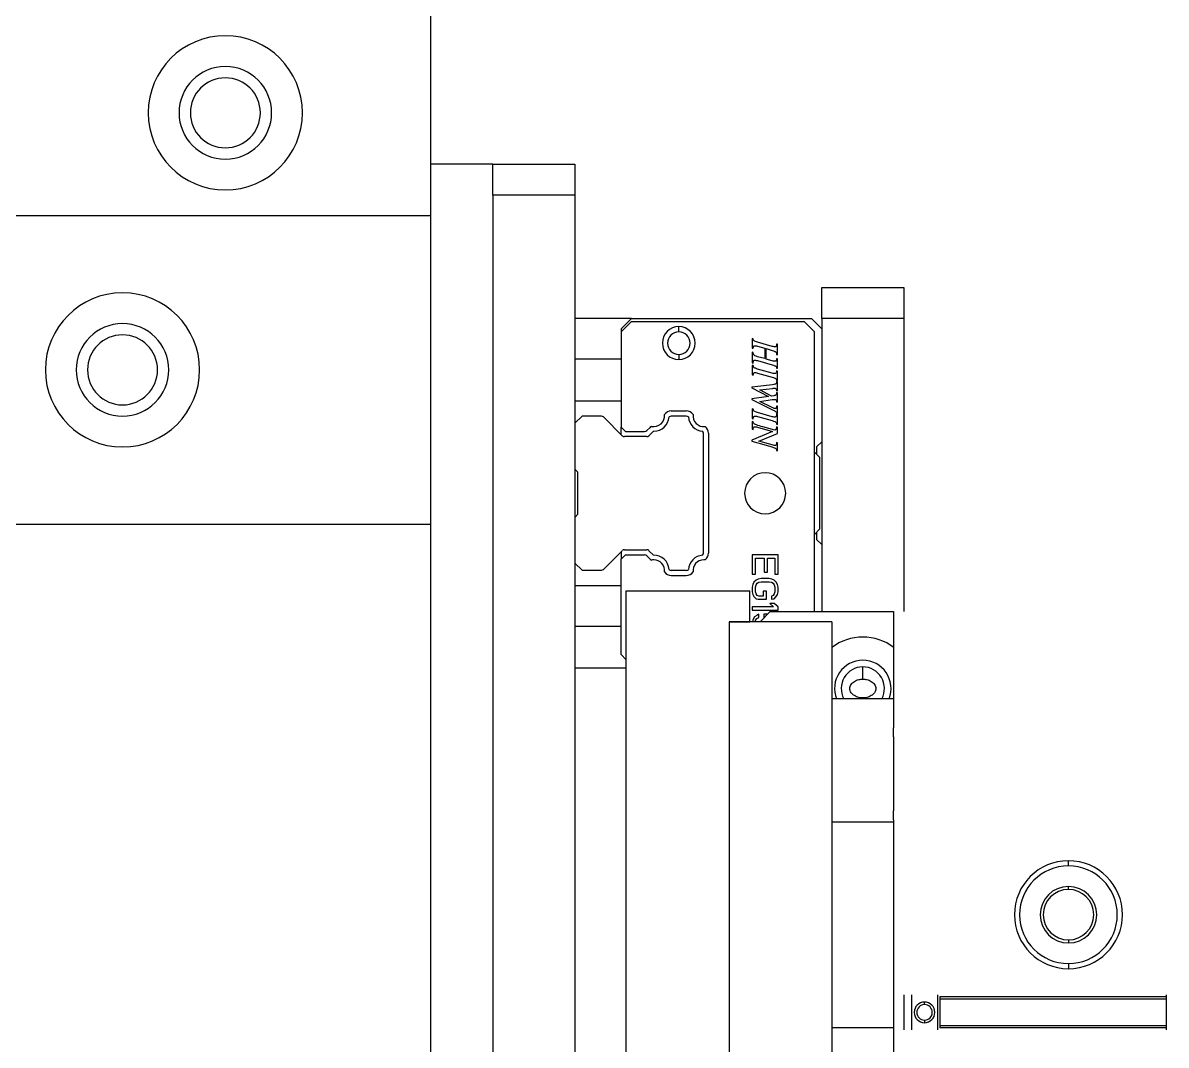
# Model space of a CAD drawing. Header units: millimetres. Extents: x 914 to 910632, y -176 to 682692.
# Drawn here: x 2384.822 to 2386.574, y 1913.087 to 1914.653 of the extents above; entities that cross this region are included whole.
import ezdxf

# ---------------------------------------------------------------- set-up
doc = ezdxf.new("R2010")
doc.units = ezdxf.units.MM

msp = doc.modelspace()

# ---------------------------------------------------------------- linework, layer by layer
at = {"color": 7, "linetype": 'Continuous'}
for p, q in [((2385.4474, 1914.3579), (2385.4474, 1914.6729)), ((2385.5419, 1914.4366), (2385.4474, 1914.4366)), ((2385.5419, 1914.4366), (2385.6679, 1914.4366)), ((2385.5419, 1914.3894), (2385.5419, 1914.4366)), ((2385.6679, 1914.4366), (2385.6679, 1914.3894)), ((2385.6679, 1914.3894), (2385.5419, 1914.3894)), ((2385.5419, 1914.3894), (2385.5419, 1911.6489)), ((2385.6679, 1914.3894), (2385.6679, 1911.6489)), ((2382.2974, 1914.3579), (2385.4474, 1914.3579)), ((2385.4474, 1913.8854), (2385.4474, 1914.3579)), ((2386.0459, 1914.2004), (2386.0459, 1914.2476)), ((2386.0459, 1914.2476), (2386.1719, 1914.2476)), ((2386.1719, 1914.2476), (2386.1719, 1914.2004)), ((2385.7545, 1914.2004), (2385.6679, 1914.2004)), ((2385.7388, 1914.1846), (2385.7545, 1914.2004)), ((2385.7545, 1914.2004), (2386.0301, 1914.2004)), ((2386.0301, 1914.2004), (2386.0459, 1914.1846)), ((2386.0459, 1914.2004), (2386.0459, 1913.7515)), ((2386.1719, 1914.2004), (2386.0459, 1914.2004)), ((2386.1719, 1914.2004), (2386.1719, 1913.7515)), ((2385.7388, 1914.1799), (2385.7545, 1914.1957)), ((2385.7388, 1914.1846), (2385.7388, 1914.1799)), ((2385.7545, 1914.1957), (2386.0191, 1914.1957)), ((2385.827, 1914.1799), (2385.827, 1914.1878)), ((2386.0191, 1914.1957), (2386.0349, 1914.1799)), ((2385.7388, 1914.1799), (2385.7388, 1914.0336)), ((2385.9396, 1914.1696), (2385.9396, 1914.1551)), ((2385.941, 1914.1691), (2385.9396, 1914.1696)), ((2385.9702, 1914.1576), (2385.9477, 1914.1639)), ((2386.0349, 1913.7515), (2386.0349, 1914.1799)), ((2385.827, 1914.1453), (2385.827, 1914.1374)), ((2385.9396, 1914.1551), (2385.941, 1914.1547)), ((2385.9396, 1914.1487), (2385.9396, 1914.1325)), ((2385.941, 1914.1483), (2385.9396, 1914.1487)), ((2385.9477, 1914.1579), (2385.9586, 1914.1548)), ((2385.9586, 1914.1548), (2385.9586, 1914.1388)), ((2385.9609, 1914.1381), (2385.9609, 1914.1542)), ((2385.9609, 1914.1542), (2385.9702, 1914.1515)), ((2385.9783, 1914.1608), (2385.9769, 1914.1612)), ((2385.9769, 1914.1451), (2385.9783, 1914.1447)), ((2385.9783, 1914.1447), (2385.9783, 1914.1608)), ((2385.9396, 1914.1325), (2385.941, 1914.132)), ((2385.9396, 1914.1285), (2385.9396, 1914.1139)), ((2385.941, 1914.1281), (2385.9396, 1914.1285)), ((2385.9586, 1914.1388), (2385.9477, 1914.1418)), ((2385.9477, 1914.1358), (2385.9702, 1914.1295)), ((2385.9702, 1914.1355), (2385.9609, 1914.1381)), ((2385.9783, 1914.1383), (2385.9769, 1914.1387)), ((2385.9783, 1914.124), (2385.9783, 1914.1383)), ((2385.9396, 1914.1139), (2385.941, 1914.1135)), ((2385.9702, 1914.1165), (2385.9477, 1914.1228)), ((2385.9477, 1914.1168), (2385.9702, 1914.1105)), ((2385.9769, 1914.1244), (2385.9783, 1914.124)), ((2385.9783, 1914.1197), (2385.9769, 1914.1201)), ((2385.9783, 1914.1047), (2385.9783, 1914.1197)), ((2385.9707, 1914.0988), (2385.939, 1914.0953)), ((2385.939, 1914.0953), (2385.939, 1914.0942)), ((2385.939, 1914.0942), (2385.9644, 1914.0808)), ((2385.9511, 1914.091), (2385.9707, 1914.0932)), ((2385.9769, 1914.1051), (2385.9783, 1914.1047)), ((2385.9783, 1914.1035), (2385.9769, 1914.1039)), ((2385.9783, 1914.0893), (2385.9783, 1914.1035)), ((2385.9644, 1914.0808), (2385.939, 1914.0774)), ((2385.939, 1914.0774), (2385.939, 1914.0763)), ((2385.939, 1914.0763), (2385.9697, 1914.0609)), ((2385.9689, 1914.0815), (2385.9511, 1914.091)), ((2385.9513, 1914.0732), (2385.9702, 1914.076)), ((2385.9728, 1914.0819), (2385.9689, 1914.0815)), ((2385.9769, 1914.0898), (2385.9783, 1914.0893)), ((2385.9783, 1914.0864), (2385.9769, 1914.0868)), ((2385.9783, 1914.0722), (2385.9783, 1914.0864)), ((2385.6679, 1914.0744), (2385.7388, 1914.0744)), ((2385.8155, 1914.0586), (2385.8385, 1914.0586)), ((2385.9396, 1914.0618), (2385.9396, 1914.0473)), ((2385.941, 1914.0614), (2385.9396, 1914.0618)), ((2385.9689, 1914.0644), (2385.9513, 1914.0732)), ((2385.9769, 1914.0727), (2385.9783, 1914.0722)), ((2385.9783, 1914.0658), (2385.9769, 1914.0661)), ((2385.9783, 1914.0545), (2385.9783, 1914.0658)), ((2385.6679, 1914.0397), (2385.6789, 1914.0508)), ((2385.7072, 1914.0508), (2385.6789, 1914.0508)), ((2385.7127, 1914.0485), (2385.7405, 1914.0207)), ((2385.8385, 1914.0508), (2385.8155, 1914.0508)), ((2385.9396, 1914.0473), (2385.941, 1914.0468)), ((2385.9396, 1914.0425), (2385.9396, 1914.0307)), ((2385.941, 1914.0421), (2385.9396, 1914.0425)), ((2385.9702, 1914.0498), (2385.9477, 1914.0561)), ((2385.9477, 1914.0501), (2385.9702, 1914.0438)), ((2385.9769, 1914.0549), (2385.9783, 1914.0545)), ((2385.9783, 1914.0531), (2385.9769, 1914.0535)), ((2385.9783, 1914.038), (2385.9783, 1914.0531)), ((2385.6679, 1914.0397), (2385.6679, 1913.9697)), ((2385.7452, 1914.0271), (2385.7388, 1914.0336)), ((2385.7388, 1914.0224), (2385.7388, 1914.0336)), ((2385.7452, 1914.0271), (2385.7746, 1914.0271)), ((2385.7824, 1914.033), (2385.7779, 1914.0285)), ((2385.7881, 1914.0276), (2385.7812, 1914.0207)), ((2385.7881, 1914.0276), (2385.7887, 1914.0276)), ((2385.8648, 1913.8408), (2385.8648, 1914.0245)), ((2385.8726, 1914.0245), (2385.8726, 1913.8408)), ((2385.9705, 1914.0273), (2385.939, 1914.014)), ((2385.9396, 1914.0307), (2385.941, 1914.0303)), ((2385.9477, 1914.0337), (2385.9705, 1914.0273)), ((2385.9494, 1914.0124), (2385.9783, 1914.0243)), ((2385.9742, 1914.0291), (2385.9556, 1914.0343)), ((2385.9769, 1914.0384), (2385.9783, 1914.038)), ((2385.9783, 1914.0337), (2385.9769, 1914.0341)), ((2385.9783, 1914.0243), (2385.9783, 1914.0337)), ((2385.7779, 1914.0193), (2385.7439, 1914.0193)), ((2385.939, 1914.014), (2385.939, 1914.0124)), ((2385.939, 1914.0124), (2385.961, 1914.0062)), ((2385.9702, 1914.0065), (2385.9494, 1914.0124)), ((2385.9783, 1914.0097), (2385.9769, 1914.0101)), ((2385.9783, 1913.9978), (2385.9783, 1914.0097)), ((2386.0459, 1914.0114), (2386.038, 1914.0035)), ((2385.9769, 1913.9982), (2385.9783, 1913.9978)), ((2386.0349, 1913.9956), (2386.0427, 1913.9878)), ((2386.038, 1914.0035), (2386.038, 1913.9925)), ((2386.0427, 1913.9878), (2386.0427, 1913.8775)), ((2385.6726, 1913.9649), (2385.6679, 1913.9697)), ((2385.6726, 1913.9004), (2385.6726, 1913.9649)), ((2385.6679, 1913.8956), (2385.6726, 1913.9004)), ((2382.2974, 1913.8854), (2385.4474, 1913.8854)), ((2385.4474, 1910.7196), (2385.4474, 1913.8854)), ((2385.6679, 1913.8956), (2385.6679, 1913.8255)), ((2386.0427, 1913.8775), (2386.0349, 1913.8696)), ((2386.038, 1913.8728), (2386.038, 1913.8618)), ((2386.038, 1913.8618), (2386.0459, 1913.8539)), ((2385.7405, 1913.8446), (2385.7127, 1913.8168)), ((2385.7388, 1913.8429), (2385.7388, 1913.8317)), ((2385.7388, 1913.8317), (2385.7452, 1913.8381)), ((2385.7388, 1913.6854), (2385.7388, 1913.8317)), ((2385.7439, 1913.846), (2385.7779, 1913.846)), ((2385.7452, 1913.8381), (2385.7746, 1913.8381)), ((2385.7779, 1913.8368), (2385.7824, 1913.8323)), ((2385.7882, 1913.8377), (2385.7812, 1913.8446)), ((2385.979, 1913.8381), (2385.9396, 1913.8381)), ((2385.9396, 1913.8381), (2385.9396, 1913.8086)), ((2385.9446, 1913.8086), (2385.9446, 1913.8332)), ((2385.9446, 1913.8332), (2385.958, 1913.8332)), ((2385.958, 1913.8332), (2385.958, 1913.8119)), ((2385.963, 1913.8119), (2385.963, 1913.8332)), ((2385.963, 1913.8332), (2385.9739, 1913.8332)), ((2385.9739, 1913.8332), (2385.9739, 1913.8086)), ((2385.979, 1913.8086), (2385.979, 1913.8381)), ((2385.6789, 1913.8145), (2385.6679, 1913.8255)), ((2385.6789, 1913.8145), (2385.7072, 1913.8145)), ((2385.8155, 1913.8145), (2385.8385, 1913.8145)), ((2385.8155, 1913.8066), (2385.8385, 1913.8066)), ((2385.9396, 1913.8086), (2385.9446, 1913.8086)), ((2385.9421, 1913.7963), (2385.9404, 1913.793)), ((2385.9454, 1913.7996), (2385.9421, 1913.7963)), ((2385.9488, 1913.8012), (2385.9454, 1913.7996)), ((2385.9471, 1913.7947), (2385.9496, 1913.7963)), ((2385.953, 1913.8021), (2385.9488, 1913.8012)), ((2385.9496, 1913.7963), (2385.953, 1913.7971)), ((2385.9655, 1913.8021), (2385.953, 1913.8021)), ((2385.953, 1913.7971), (2385.9655, 1913.7971)), ((2385.958, 1913.8119), (2385.963, 1913.8119)), ((2385.9697, 1913.8012), (2385.9655, 1913.8021)), ((2385.9655, 1913.7971), (2385.9689, 1913.7963)), ((2385.9689, 1913.7963), (2385.9714, 1913.7947)), ((2385.9731, 1913.7996), (2385.9697, 1913.8012)), ((2385.9764, 1913.7963), (2385.9731, 1913.7996)), ((2385.9739, 1913.8086), (2385.979, 1913.8086)), ((2385.9781, 1913.793), (2385.9764, 1913.7963)), ((2385.7388, 1913.7909), (2385.6679, 1913.7909)), ((2385.7466, 1913.783), (2385.9356, 1913.783)), ((2385.7466, 1912.2553), (2385.7466, 1913.783)), ((2385.9356, 1913.7358), (2385.9356, 1913.783)), ((2385.9404, 1913.793), (2385.9396, 1913.7889)), ((2385.9396, 1913.7889), (2385.9396, 1913.7815)), ((2385.9396, 1913.7815), (2385.9404, 1913.7774)), ((2385.9404, 1913.7774), (2385.9421, 1913.7742)), ((2385.9446, 1913.7889), (2385.9454, 1913.7922)), ((2385.9446, 1913.7815), (2385.9446, 1913.7889)), ((2385.9454, 1913.7783), (2385.9446, 1913.7815)), ((2385.9454, 1913.7922), (2385.9471, 1913.7947)), ((2385.9471, 1913.7758), (2385.9454, 1913.7783)), ((2385.9614, 1913.7824), (2385.9563, 1913.7824)), ((2385.9563, 1913.7824), (2385.9563, 1913.775)), ((2385.9614, 1913.7701), (2385.9614, 1913.7824)), ((2385.9714, 1913.7947), (2385.9731, 1913.7922)), ((2385.9731, 1913.7783), (2385.9714, 1913.7758)), ((2385.9731, 1913.7922), (2385.9739, 1913.7889)), ((2385.9739, 1913.7815), (2385.9731, 1913.7783)), ((2385.9739, 1913.7889), (2385.9739, 1913.7815)), ((2385.9764, 1913.7742), (2385.9781, 1913.7774)), ((2385.979, 1913.7889), (2385.9781, 1913.793)), ((2385.9781, 1913.7774), (2385.979, 1913.7815)), ((2385.979, 1913.7815), (2385.979, 1913.7889)), ((2385.9421, 1913.7742), (2385.9454, 1913.7709)), ((2385.9454, 1913.7709), (2385.9488, 1913.7701)), ((2385.9496, 1913.775), (2385.9471, 1913.7758)), ((2385.9488, 1913.7701), (2385.9614, 1913.7701)), ((2385.9563, 1913.775), (2385.9496, 1913.775)), ((2385.9731, 1913.7635), (2385.9664, 1913.7635)), ((2385.9664, 1913.7635), (2385.9723, 1913.7586)), ((2385.9714, 1913.7758), (2385.9689, 1913.775)), ((2385.9689, 1913.775), (2385.9689, 1913.7701)), ((2385.9689, 1913.7701), (2385.9731, 1913.7709)), ((2385.9731, 1913.7709), (2385.9764, 1913.7742)), ((2385.979, 1913.7586), (2385.9731, 1913.7635)), ((2385.9723, 1913.7586), (2385.9396, 1913.7586)), ((2385.9396, 1913.7586), (2385.9396, 1913.7537)), ((2385.9396, 1913.7537), (2385.979, 1913.7537)), ((2385.9429, 1913.743), (2385.9404, 1913.7389)), ((2385.9463, 1913.7455), (2385.9429, 1913.743)), ((2385.9496, 1913.7471), (2385.9463, 1913.7455)), ((2385.9496, 1913.7422), (2385.9496, 1913.7471)), ((2385.9671, 1913.7515), (2385.9514, 1913.7358)), ((2385.9627, 1913.7471), (2385.9572, 1913.7471)), ((2385.9572, 1913.7471), (2385.9572, 1913.7416)), ((2385.9671, 1913.7515), (2386.1561, 1913.7515)), ((2385.979, 1913.7537), (2385.979, 1913.7586)), ((2386.1561, 1913.7515), (2386.1561, 1913.72)), ((2385.9041, 1913.7358), (2385.9356, 1913.7358)), ((2385.9041, 1913.7358), (2385.9041, 1912.3025)), ((2386.0616, 1913.7358), (2385.9041, 1913.7358)), ((2385.9404, 1913.7389), (2385.9398, 1913.7358)), ((2385.944, 1913.7358), (2385.9446, 1913.7381)), ((2385.9446, 1913.7381), (2385.9463, 1913.7405)), ((2385.9463, 1913.7405), (2385.9496, 1913.7422)), ((2386.0616, 1913.7358), (2386.0616, 1912.3025)), ((2386.1561, 1913.72), (2386.1561, 1913.6318)), ((2385.7466, 1913.6775), (2385.7388, 1913.6854)), ((2385.6679, 1913.6649), (2385.7466, 1913.6649)), ((2386.1089, 1913.6478), (2386.1089, 1913.6665)), ((2386.1561, 1913.6318), (2386.1561, 1913.6182)), ((2386.1561, 1913.6176), (2386.0616, 1913.6176)), ((2386.1561, 1913.6182), (2386.1561, 1913.573)), ((2386.1561, 1913.5594), (2386.1561, 1913.573)), ((2386.1561, 1913.5594), (2386.1561, 1913.446)), ((2386.1561, 1913.4323), (2386.1561, 1913.446)), ((2386.1561, 1913.4286), (2386.0616, 1913.4286)), ((2386.1561, 1913.4323), (2386.1561, 1913.3872)), ((2386.1561, 1913.3872), (2386.1561, 1913.3735)), ((2386.1561, 1913.3735), (2386.1561, 1913.1688)), ((2386.4239, 1913.3617), (2386.4239, 1913.3696)), ((2386.4239, 1913.2121), (2386.4239, 1913.2042)), ((2386.1561, 1913.1688), (2386.1561, 1913.164)), ((2386.1561, 1913.164), (2386.1561, 1913.1105)), ((2386.1719, 1913.164), (2386.1719, 1913.1105)), ((2386.1837, 1913.164), (2386.1837, 1913.1105)), ((2386.2034, 1913.1492), (2386.2034, 1913.153)), ((2386.2231, 1913.164), (2386.2231, 1913.1105)), ((2386.227, 1913.1609), (2386.227, 1913.1577)), ((2386.5735, 1913.1609), (2386.227, 1913.1609)), ((2386.5735, 1913.1577), (2386.227, 1913.1577)), ((2386.227, 1913.1577), (2386.227, 1913.1168)), ((2386.5735, 1913.164), (2386.5735, 1913.1609)), ((2386.5735, 1913.1609), (2386.5735, 1913.1577)), ((2386.5735, 1913.1577), (2386.5735, 1913.1168)), ((2386.1561, 1913.1136), (2386.0616, 1913.1136)), ((2386.2034, 1913.1254), (2386.2034, 1913.1215)), ((2386.5735, 1913.1168), (2386.227, 1913.1168)), ((2386.227, 1913.1168), (2386.227, 1913.1136)), ((2386.5735, 1913.1136), (2386.227, 1913.1136)), ((2386.5735, 1913.1168), (2386.5735, 1913.1136)), ((2386.5735, 1913.1136), (2386.5735, 1913.1105)), ((2386.1561, 1913.1105), (2386.1561, 1913.1042)), ((2386.1561, 1913.1042), (2386.1561, 1912.9341))]:
    msp.add_line(p, q, dxfattribs=at)
at = {"color": 8, "linetype": 'Continuous'}
for p, q in [((2385.7388, 1914.1379), (2385.6679, 1914.1379)), ((2385.7388, 1913.7284), (2385.6679, 1913.7284)), ((2386.1089, 1913.619), (2386.1089, 1913.6176)), ((2386.4239, 1913.3256), (2386.4239, 1913.3302)), ((2386.4239, 1913.2482), (2386.4239, 1913.2436))]:
    msp.add_line(p, q, dxfattribs=at)
at = {"color": 7, "linetype": 'Continuous'}
for centre, radius, start, end in [((2385.1324, 1914.5154), 0.1181, 0, 180), ((2385.1324, 1914.5154), 0.0709, 0, 180), ((2385.1324, 1914.5154), 0.0536, 0, 180), ((2385.1324, 1914.5154), 0.1181, 180, 0), ((2385.1324, 1914.5154), 0.0709, 180, 0), ((2385.1324, 1914.5154), 0.0536, 180, 0), ((2384.9749, 1914.1216), 0.1181, 90, 270), ((2384.9749, 1914.1216), 0.1181, 270, 90), ((2384.9749, 1914.1216), 0.0709, 90, 270), ((2384.9749, 1914.1216), 0.0709, 270, 90), ((2385.827, 1914.1626), 0.0252, 90, 270), ((2385.827, 1914.1626), 0.0252, 270, 90), ((2384.9749, 1914.1216), 0.0536, 0, 180), ((2385.827, 1914.1626), 0.0173, 90, 270), ((2385.827, 1914.1626), 0.0173, 270, 90), ((2384.9749, 1914.1216), 0.0536, 180, 0), ((2385.8155, 1914.046), 0.0126, 90.0003, 145.1244), ((2385.8385, 1914.046), 0.0126, 34.8756, 89.9998), ((2385.7072, 1914.0429), 0.00788, 45, 90), ((2385.7887, 1914.0512), 0.0165, 257.5339, 7.0266), ((2385.7887, 1914.0512), 0.0236, 269.9971, 355.8923), ((2385.8155, 1914.046), 0.00472, 89.9977, 132.3981), ((2385.8385, 1914.046), 0.00472, 47.6019, 90), ((2385.8652, 1914.0512), 0.0236, 184.1077, 265.8923), ((2385.8652, 1914.0512), 0.0165, 172.9734, 277.0266), ((2385.7746, 1914.0319), 0.00473, 270, 314.9999), ((2385.7913, 1914.0241), 0.0126, 119.4352, 134.9999), ((2385.86, 1914.0245), 0.00473, 0, 42.3981), ((2385.86, 1914.0245), 0.0126, 0, 55.1244), ((2385.7439, 1914.024), 0.00472, 225, 270), ((2385.7779, 1914.024), 0.00473, 270, 314.9999), ((2385.9593, 1913.9326), 0.0315, 90, 270), ((2385.9593, 1913.9326), 0.0315, 270, 90), ((2385.7439, 1913.8413), 0.00473, 90, 135), ((2385.7746, 1913.8334), 0.00473, 45, 90), ((2385.7779, 1913.8413), 0.00473, 45.0001, 90), ((2385.7913, 1913.8412), 0.0126, 225.0001, 240.5643), ((2385.7887, 1913.8141), 0.0165, 90, 102.4665), ((2385.7887, 1913.8141), 0.0236, 4.1077, 91.3442), ((2385.7887, 1913.8141), 0.0165, 352.9734, 90), ((2385.8652, 1913.8141), 0.0236, 94.1077, 175.8923), ((2385.8652, 1913.8141), 0.0165, 90, 187.0266), ((2385.86, 1913.8408), 0.00473, 317.6019, 0), ((2385.8652, 1913.8141), 0.0165, 82.9734, 90), ((2385.86, 1913.8408), 0.0126, 304.8756, 0), ((2385.7072, 1913.8224), 0.00788, 270.0032, 315), ((2385.8155, 1913.8192), 0.00472, 227.6019, 270), ((2385.8385, 1913.8192), 0.00472, 270.005, 312.3981), ((2385.8155, 1913.8192), 0.0126, 214.8756, 270), ((2385.8385, 1913.8192), 0.0126, 270.0011, 325.1244), ((2386.1089, 1913.6334), 0.0788, 90, 126.8699), ((2386.1089, 1913.6334), 0.0788, 53.1301, 90), ((2386.1089, 1913.6334), 0.0433, 90, 201.3237), ((2386.1089, 1913.6334), 0.0433, 338.6763, 90), ((2386.1089, 1913.6334), 0.0331, 90, 208.4369), ((2386.1089, 1913.6334), 0.0331, 331.5631, 90), ((2386.4239, 1913.2869), 0.0827, 90, 270), ((2386.4239, 1913.2869), 0.0748, 90, 270), ((2386.4239, 1913.2869), 0.0827, 270, 90), ((2386.4239, 1913.2869), 0.0748, 270, 90), ((2386.4239, 1913.2869), 0.0433, 90, 270), ((2386.4239, 1913.2869), 0.0387, 90, 270), ((2386.4239, 1913.2869), 0.0433, 270, 90), ((2386.4239, 1913.2869), 0.0387, 270, 90), ((2386.2034, 1913.1373), 0.0158, 90, 270), ((2386.2034, 1913.1373), 0.0119, 90, 270), ((2386.2034, 1913.1373), 0.0158, 270, 90), ((2386.2034, 1913.1373), 0.0119, 270, 90)]:
    msp.add_arc(centre, radius, start, end, dxfattribs=at)
for points, knots in [([(2385.9425, 1914.166), (2385.9423, 1914.1662), (2385.9418, 1914.1665), (2385.9412, 1914.1676), (2385.9411, 1914.1685), (2385.941, 1914.1691)], [0, 0, 0, 0, 0.235522, 0.496482, 1, 1, 1, 1]), ([(2385.9477, 1914.1639), (2385.9465, 1914.1643), (2385.9447, 1914.1648), (2385.943, 1914.1657), (2385.9425, 1914.166)], [0, 0, 0, 0, 0.675598, 1, 1, 1, 1]), ([(2385.941, 1914.1547), (2385.9411, 1914.1553), (2385.9411, 1914.1562), (2385.9415, 1914.1574), (2385.9418, 1914.158), (2385.9422, 1914.1583), (2385.9425, 1914.1586), (2385.9428, 1914.1586), (2385.943, 1914.1586)], [0, 0, 0, 0, 0.355109, 0.622863, 0.729613, 0.823477, 0.910952, 1, 1, 1, 1]), ([(2385.9421, 1914.1445), (2385.942, 1914.1448), (2385.9416, 1914.1453), (2385.9412, 1914.1466), (2385.9411, 1914.1476), (2385.941, 1914.1483)], [0, 0, 0, 0, 0.237866, 0.503465, 1, 1, 1, 1]), ([(2385.943, 1914.1586), (2385.9438, 1914.1586), (2385.9454, 1914.1585), (2385.9469, 1914.1581), (2385.9477, 1914.1579)], [0, 0, 0, 0, 0.490626, 1, 1, 1, 1]), ([(2385.9753, 1914.157), (2385.975, 1914.157), (2385.9742, 1914.1569), (2385.9725, 1914.157), (2385.9711, 1914.1574), (2385.9702, 1914.1576)], [0, 0, 0, 0, 0.199583, 0.459766, 1, 1, 1, 1]), ([(2385.9702, 1914.1515), (2385.9716, 1914.1511), (2385.9733, 1914.1505), (2385.9752, 1914.1495), (2385.9757, 1914.149), (2385.9758, 1914.1488)], [0, 0, 0, 0, 0.70421, 0.878561, 1, 1, 1, 1]), ([(2385.9769, 1914.1612), (2385.9769, 1914.1606), (2385.9768, 1914.1595), (2385.9765, 1914.1582), (2385.9761, 1914.1575), (2385.9758, 1914.1572), (2385.9755, 1914.157), (2385.9753, 1914.157)], [0, 0, 0, 0, 0.394974, 0.684573, 0.802001, 0.903755, 1, 1, 1, 1]), ([(2385.9758, 1914.1488), (2385.976, 1914.1486), (2385.9763, 1914.1481), (2385.9767, 1914.1468), (2385.9768, 1914.1458), (2385.9769, 1914.1451)], [0, 0, 0, 0, 0.215256, 0.477723, 1, 1, 1, 1]), ([(2385.941, 1914.132), (2385.9411, 1914.1326), (2385.9411, 1914.1337), (2385.9414, 1914.1349), (2385.9418, 1914.1358), (2385.9422, 1914.1361), (2385.9424, 1914.1363)], [0, 0, 0, 0, 0.385898, 0.681229, 0.858044, 1, 1, 1, 1]), ([(2385.9426, 1914.1247), (2385.9424, 1914.1249), (2385.9419, 1914.1253), (2385.9413, 1914.1265), (2385.9412, 1914.1274), (2385.941, 1914.1281)], [0, 0, 0, 0, 0.2285642, 0.4894378, 1, 1, 1, 1]), ([(2385.9477, 1914.1418), (2385.9464, 1914.1422), (2385.9446, 1914.1428), (2385.9428, 1914.1438), (2385.9423, 1914.1443), (2385.9421, 1914.1445)], [0, 0, 0, 0, 0.6844, 0.864597, 1, 1, 1, 1]), ([(2385.9424, 1914.1363), (2385.9425, 1914.1363), (2385.9429, 1914.1365), (2385.9437, 1914.1365), (2385.9453, 1914.1364), (2385.9467, 1914.136), (2385.9477, 1914.1358)], [0, 0, 0, 0, 0.104902, 0.24238, 0.418385, 1, 1, 1, 1]), ([(2385.9754, 1914.135), (2385.9751, 1914.1349), (2385.9743, 1914.1347), (2385.9725, 1914.1349), (2385.9712, 1914.1353), (2385.9702, 1914.1355)], [0, 0, 0, 0, 0.18836, 0.445075, 1, 1, 1, 1]), ([(2385.9702, 1914.1295), (2385.9716, 1914.129), (2385.9733, 1914.1285), (2385.9752, 1914.1276), (2385.9757, 1914.1272), (2385.9759, 1914.1271)], [0, 0, 0, 0, 0.699808, 0.876222, 1, 1, 1, 1]), ([(2385.9769, 1914.1387), (2385.9769, 1914.1381), (2385.9768, 1914.1372), (2385.9765, 1914.136), (2385.976, 1914.1353), (2385.9756, 1914.1351), (2385.9754, 1914.135)], [0, 0, 0, 0, 0.379911, 0.667549, 0.84402, 1, 1, 1, 1]), ([(2385.941, 1914.1135), (2385.9411, 1914.114), (2385.9412, 1914.115), (2385.9415, 1914.1161), (2385.942, 1914.1169), (2385.9425, 1914.1171), (2385.9427, 1914.1172)], [0, 0, 0, 0, 0.369685, 0.656194, 0.837124, 1, 1, 1, 1]), ([(2385.9477, 1914.1228), (2385.9465, 1914.1231), (2385.9448, 1914.1236), (2385.9432, 1914.1245), (2385.9426, 1914.1247)], [0, 0, 0, 0, 0.670747, 1, 1, 1, 1]), ([(2385.9427, 1914.1172), (2385.943, 1914.1173), (2385.9438, 1914.1175), (2385.9455, 1914.1173), (2385.9468, 1914.117), (2385.9477, 1914.1168)], [0, 0, 0, 0, 0.195524, 0.452952, 1, 1, 1, 1]), ([(2385.9752, 1914.1162), (2385.9748, 1914.1161), (2385.9741, 1914.1159), (2385.9724, 1914.116), (2385.9711, 1914.1163), (2385.9702, 1914.1165)], [0, 0, 0, 0, 0.196722, 0.453562, 1, 1, 1, 1]), ([(2385.9702, 1914.1105), (2385.9715, 1914.1101), (2385.9732, 1914.1096), (2385.975, 1914.1087), (2385.9755, 1914.1083), (2385.9757, 1914.1081)], [0, 0, 0, 0, 0.694556, 0.871821, 1, 1, 1, 1]), ([(2385.9769, 1914.1201), (2385.9768, 1914.1196), (2385.9767, 1914.1186), (2385.9763, 1914.1174), (2385.9758, 1914.1166), (2385.9754, 1914.1163), (2385.9752, 1914.1162)], [0, 0, 0, 0, 0.369418, 0.658958, 0.841196, 1, 1, 1, 1]), ([(2385.9759, 1914.1271), (2385.976, 1914.1269), (2385.9764, 1914.1265), (2385.9768, 1914.1256), (2385.9768, 1914.1249), (2385.9769, 1914.1244)], [0, 0, 0, 0, 0.256748, 0.524914, 1, 1, 1, 1]), ([(2385.9762, 1914.1005), (2385.9761, 1914.1004), (2385.9758, 1914.1001), (2385.9751, 1914.0998), (2385.9734, 1914.0992), (2385.9718, 1914.099), (2385.9707, 1914.0988)], [0, 0, 0, 0, 0.077812, 0.180815, 0.403167, 1, 1, 1, 1]), ([(2385.9707, 1914.0932), (2385.9711, 1914.0933), (2385.9718, 1914.0934), (2385.9724, 1914.0934), (2385.9727, 1914.0934)], [0, 0, 0, 0, 0.616457, 1, 1, 1, 1]), ([(2385.9727, 1914.0934), (2385.973, 1914.0934), (2385.9734, 1914.0935), (2385.9739, 1914.0935), (2385.9741, 1914.0935)], [0, 0, 0, 0, 0.597528, 1, 1, 1, 1]), ([(2385.9741, 1914.0935), (2385.9743, 1914.0934), (2385.9748, 1914.0934), (2385.9754, 1914.0932), (2385.9759, 1914.0928), (2385.9761, 1914.0925), (2385.9762, 1914.0924)], [0, 0, 0, 0, 0.304939, 0.576526, 0.783687, 1, 1, 1, 1]), ([(2385.9757, 1914.1081), (2385.976, 1914.1076), (2385.9766, 1914.1067), (2385.9768, 1914.1056), (2385.9769, 1914.1051)], [0, 0, 0, 0, 0.521732, 1, 1, 1, 1]), ([(2385.9769, 1914.1039), (2385.9769, 1914.1032), (2385.9768, 1914.102), (2385.9764, 1914.1009), (2385.9762, 1914.1005)], [0, 0, 0, 0, 0.630356, 1, 1, 1, 1]), ([(2385.9702, 1914.076), (2385.9707, 1914.076), (2385.9716, 1914.0762), (2385.9724, 1914.0763), (2385.9727, 1914.0763)], [0, 0, 0, 0, 0.650906, 1, 1, 1, 1]), ([(2385.9727, 1914.0763), (2385.973, 1914.0763), (2385.9734, 1914.0764), (2385.9738, 1914.0764), (2385.974, 1914.0764)], [0, 0, 0, 0, 0.609618, 1, 1, 1, 1]), ([(2385.9761, 1914.0835), (2385.9759, 1914.0833), (2385.9756, 1914.0828), (2385.9744, 1914.0822), (2385.9734, 1914.082), (2385.9728, 1914.0819)], [0, 0, 0, 0, 0.2178915, 0.4749706, 1, 1, 1, 1]), ([(2385.974, 1914.0764), (2385.9744, 1914.0764), (2385.9751, 1914.0763), (2385.9757, 1914.0759), (2385.9759, 1914.0758)], [0, 0, 0, 0, 0.600643, 1, 1, 1, 1]), ([(2385.9759, 1914.0758), (2385.976, 1914.0757), (2385.9762, 1914.0755), (2385.9764, 1914.075), (2385.9767, 1914.0741), (2385.9768, 1914.0733), (2385.9769, 1914.0727)], [0, 0, 0, 0, 0.110705, 0.253079, 0.430947, 1, 1, 1, 1]), ([(2385.9769, 1914.0868), (2385.9769, 1914.0861), (2385.9768, 1914.0849), (2385.9763, 1914.0839), (2385.9761, 1914.0835)], [0, 0, 0, 0, 0.616236, 1, 1, 1, 1]), ([(2385.9762, 1914.0924), (2385.9764, 1914.0919), (2385.9768, 1914.0911), (2385.9769, 1914.0902), (2385.9769, 1914.0898)], [0, 0, 0, 0, 0.535435, 1, 1, 1, 1]), ([(2385.9426, 1914.0581), (2385.9424, 1914.0583), (2385.9419, 1914.0587), (2385.9413, 1914.0598), (2385.9412, 1914.0608), (2385.941, 1914.0614)], [0, 0, 0, 0, 0.228565, 0.489438, 1, 1, 1, 1]), ([(2385.9477, 1914.0561), (2385.9465, 1914.0565), (2385.9448, 1914.057), (2385.9432, 1914.0578), (2385.9426, 1914.0581)], [0, 0, 0, 0, 0.670747, 1, 1, 1, 1]), ([(2385.973, 1914.0625), (2385.9725, 1914.0628), (2385.9711, 1914.0634), (2385.9697, 1914.064), (2385.9689, 1914.0644)], [0, 0, 0, 0, 0.416567, 1, 1, 1, 1]), ([(2385.9697, 1914.0609), (2385.9708, 1914.0604), (2385.9725, 1914.0595), (2385.9741, 1914.0586), (2385.9747, 1914.0582)], [0, 0, 0, 0, 0.633657, 1, 1, 1, 1]), ([(2385.9746, 1914.0622), (2385.9743, 1914.0622), (2385.9738, 1914.0622), (2385.9733, 1914.0624), (2385.973, 1914.0625)], [0, 0, 0, 0, 0.523442, 1, 1, 1, 1]), ([(2385.9764, 1914.0632), (2385.9763, 1914.063), (2385.9761, 1914.0627), (2385.9754, 1914.0623), (2385.9749, 1914.0622), (2385.9746, 1914.0622)], [0, 0, 0, 0, 0.271555, 0.536817, 1, 1, 1, 1]), ([(2385.9747, 1914.0582), (2385.9752, 1914.0577), (2385.9763, 1914.0568), (2385.9767, 1914.0555), (2385.9769, 1914.0549)], [0, 0, 0, 0, 0.530367, 1, 1, 1, 1]), ([(2385.9769, 1914.0661), (2385.9769, 1914.0655), (2385.9769, 1914.0645), (2385.9765, 1914.0635), (2385.9764, 1914.0632)], [0, 0, 0, 0, 0.629418, 1, 1, 1, 1]), ([(2385.941, 1914.0468), (2385.9411, 1914.0474), (2385.9412, 1914.0483), (2385.9415, 1914.0494), (2385.942, 1914.0502), (2385.9425, 1914.0504), (2385.9427, 1914.0506)], [0, 0, 0, 0, 0.369685, 0.656194, 0.837124, 1, 1, 1, 1]), ([(2385.9426, 1914.0388), (2385.9422, 1914.0394), (2385.9413, 1914.0403), (2385.9411, 1914.0415), (2385.941, 1914.0421)], [0, 0, 0, 0, 0.560386, 1, 1, 1, 1]), ([(2385.9427, 1914.0506), (2385.943, 1914.0506), (2385.9438, 1914.0508), (2385.9455, 1914.0507), (2385.9468, 1914.0503), (2385.9477, 1914.0501)], [0, 0, 0, 0, 0.195524, 0.452952, 1, 1, 1, 1]), ([(2385.9752, 1914.0495), (2385.9748, 1914.0494), (2385.9741, 1914.0492), (2385.9724, 1914.0493), (2385.9711, 1914.0496), (2385.9702, 1914.0498)], [0, 0, 0, 0, 0.196722, 0.453562, 1, 1, 1, 1]), ([(2385.9702, 1914.0438), (2385.9715, 1914.0434), (2385.9732, 1914.0429), (2385.975, 1914.042), (2385.9755, 1914.0416), (2385.9757, 1914.0415)], [0, 0, 0, 0, 0.694556, 0.871821, 1, 1, 1, 1]), ([(2385.9769, 1914.0535), (2385.9768, 1914.0529), (2385.9767, 1914.0519), (2385.9763, 1914.0507), (2385.9758, 1914.0499), (2385.9754, 1914.0496), (2385.9752, 1914.0495)], [0, 0, 0, 0, 0.3694177, 0.6589579, 0.8411963, 1, 1, 1, 1]), ([(2385.9757, 1914.0415), (2385.976, 1914.041), (2385.9766, 1914.0401), (2385.9768, 1914.039), (2385.9769, 1914.0384)], [0, 0, 0, 0, 0.5217321, 1, 1, 1, 1]), ([(2385.941, 1914.0303), (2385.9411, 1914.0313), (2385.9412, 1914.0325), (2385.9417, 1914.0338), (2385.9421, 1914.0341), (2385.9422, 1914.0342)], [0, 0, 0, 0, 0.687606, 0.864827, 1, 1, 1, 1]), ([(2385.9422, 1914.0342), (2385.9423, 1914.0343), (2385.9424, 1914.0344), (2385.9428, 1914.0344), (2385.9434, 1914.0345), (2385.9451, 1914.0344), (2385.9466, 1914.034), (2385.9477, 1914.0337)], [0, 0, 0, 0, 0.046629, 0.104173, 0.174546, 0.396184, 1, 1, 1, 1]), ([(2385.9556, 1914.0343), (2385.9523, 1914.0352), (2385.9482, 1914.0363), (2385.9441, 1914.038), (2385.943, 1914.0385), (2385.9427, 1914.0387), (2385.9426, 1914.0388)], [0, 0, 0, 0, 0.7398673, 0.9196401, 0.9663193, 1, 1, 1, 1]), ([(2385.9762, 1914.0311), (2385.9761, 1914.0309), (2385.9758, 1914.0305), (2385.9752, 1914.0298), (2385.9746, 1914.0294), (2385.9742, 1914.0291)], [0, 0, 0, 0, 0.23676, 0.503754, 1, 1, 1, 1]), ([(2385.9769, 1914.0341), (2385.9768, 1914.0335), (2385.9766, 1914.0325), (2385.9763, 1914.0315), (2385.9762, 1914.0311)], [0, 0, 0, 0, 0.6218199, 1, 1, 1, 1]), ([(2385.961, 1914.0062), (2385.9648, 1914.0052), (2385.9693, 1914.0039), (2385.974, 1914.0021), (2385.9751, 1914.0016), (2385.9754, 1914.0014), (2385.9756, 1914.0013)], [0, 0, 0, 0, 0.753171, 0.92824, 0.971186, 1, 1, 1, 1]), ([(2385.9754, 1914.006), (2385.9751, 1914.0059), (2385.9744, 1914.0057), (2385.9726, 1914.0059), (2385.9712, 1914.0062), (2385.9702, 1914.0065)], [0, 0, 0, 0, 0.176373, 0.431185, 1, 1, 1, 1]), ([(2385.9769, 1914.0101), (2385.9768, 1914.0095), (2385.9768, 1914.0085), (2385.9765, 1914.0072), (2385.9761, 1914.0065), (2385.9758, 1914.0062), (2385.9756, 1914.006), (2385.9754, 1914.006)], [0, 0, 0, 0, 0.397493, 0.69243, 0.81139, 0.911366, 1, 1, 1, 1]), ([(2385.9756, 1914.0013), (2385.976, 1914.0008), (2385.9767, 1913.9999), (2385.9768, 1913.9987), (2385.9769, 1913.9982)], [0, 0, 0, 0, 0.5526191, 1, 1, 1, 1]), ([(2386.1089, 1913.619), (2386.1068, 1913.6191), (2386.1022, 1913.6194), (2386.096, 1913.6221), (2386.0914, 1913.626), (2386.0893, 1913.63), (2386.0887, 1913.6334), (2386.0893, 1913.6367), (2386.0914, 1913.6408), (2386.0959, 1913.6447), (2386.1022, 1913.6474), (2386.1068, 1913.6477), (2386.1089, 1913.6478)], [0, 0, 0, 0, 0.115406, 0.249402, 0.374345, 0.441616, 0.4998, 0.558046, 0.625411, 0.750043, 0.88438, 1, 1, 1, 1]), ([(2386.1089, 1913.6478), (2386.111, 1913.6477), (2386.1155, 1913.6474), (2386.1218, 1913.6447), (2386.1264, 1913.6408), (2386.1285, 1913.6368), (2386.129, 1913.6334), (2386.1285, 1913.6301), (2386.1264, 1913.626), (2386.1218, 1913.6221), (2386.1156, 1913.6194), (2386.111, 1913.6191), (2386.1089, 1913.619)], [0, 0, 0, 0, 0.11542, 0.249441, 0.374323, 0.441591, 0.499769, 0.557984, 0.625297, 0.750056, 0.884385, 1, 1, 1, 1])]:
    msp.add_open_spline(points, degree=3, knots=knots, dxfattribs=at)

doc.saveas('drawing.dxf')
